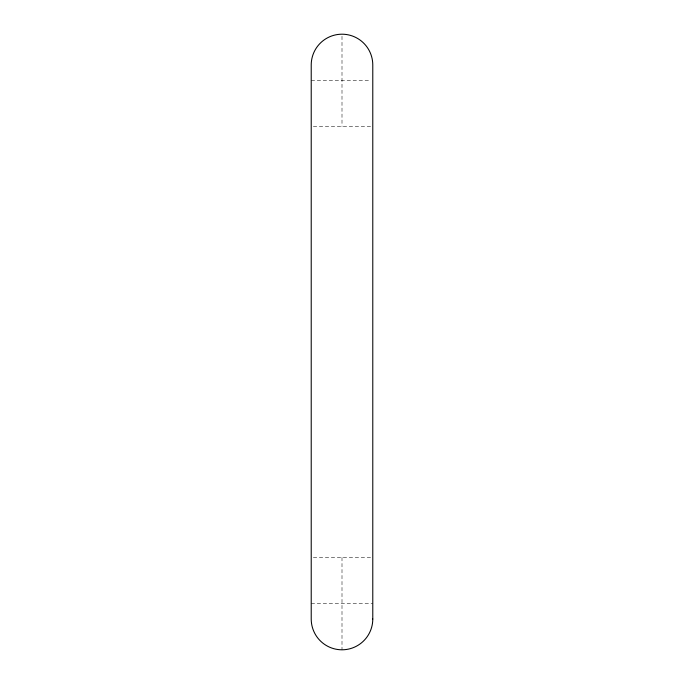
<?xml version="1.0" encoding="UTF-8"?>
<svg xmlns="http://www.w3.org/2000/svg" width="684" height="684" viewBox="0 0 684 684"><rect width="100%" height="100%" fill="white"/><g stroke="black" fill="none" stroke-linecap="round" stroke-linejoin="round"><path stroke-width="0.51" stroke-dasharray="3.42 2.56" d="M311.22 80.37L370.66 80.37M313.34 126.54L370.66 126.54M313.34 557.46L372.78 557.46M311.22 603.63L372.78 603.63M342 36.295L342 126.54M342 557.46L342 649.8"/><path stroke-width="1.03" d="M372.78 619.02L372.78 64.98A30.78 30.78 0 0 0 342 34.2A30.78 30.78 0 0 0 311.22 64.98L311.22 619.02A30.78 30.78 0 0 0 342 649.8A30.78 30.78 0 0 0 372.78 619.02"/></g></svg>
